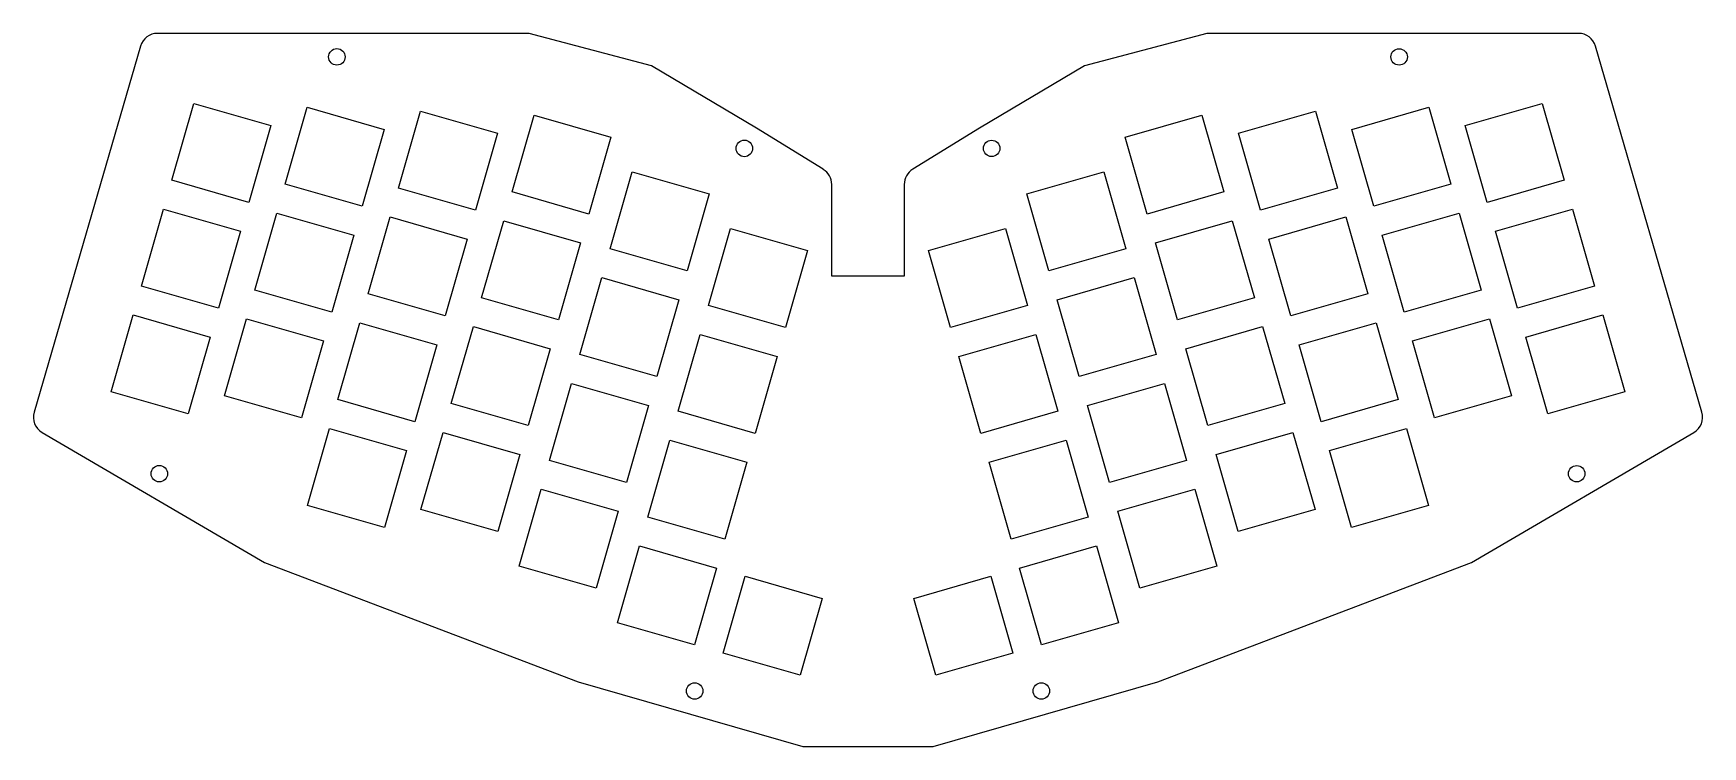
# Model space of a CAD drawing. Header units: millimetres. Extents: x -144 to 144, y -62 to 62.
import ezdxf

# ---------------------------------------------------------------- set-up
doc = ezdxf.new("R2010")
doc.units = ezdxf.units.MM
doc.layers.add('CUTOUTS', color=1, linetype='CONTINUOUS')
doc.layers.add('PERIMETER', color=5, linetype='CONTINUOUS')

msp = doc.modelspace()

# ---------------------------------------------------------------- linework, layer by layer
at = {"layer": 'CUTOUTS'}
for p, q in [((-120.49, 36.3), (-116.67, 49.61)), ((-116.67, 49.61), (-103.36, 45.79)), ((103.36, 45.79), (116.67, 49.61)), ((116.67, 49.61), (120.49, 36.3)), ((-100.86, 35.62), (-97.05, 48.94)), ((-97.05, 48.94), (-83.73, 45.12)), ((-81.24, 34.95), (-77.42, 48.26)), ((-77.42, 48.26), (-64.11, 44.45)), ((-61.61, 34.28), (-57.8, 47.59)), ((-57.8, 47.59), (-44.48, 43.77)), ((44.48, 43.77), (57.8, 47.59)), ((57.8, 47.59), (61.61, 34.28)), ((64.11, 44.45), (77.42, 48.26)), ((77.42, 48.26), (81.24, 34.95)), ((83.73, 45.12), (97.05, 48.94)), ((97.05, 48.94), (100.86, 35.62)), ((-103.36, 45.79), (-107.17, 32.48)), ((-83.73, 45.12), (-87.55, 31.81)), ((-64.11, 44.45), (-67.93, 31.13)), ((-44.48, 43.77), (-48.3, 30.46)), ((48.3, 30.46), (44.48, 43.77)), ((67.93, 31.13), (64.11, 44.45)), ((87.55, 31.81), (83.73, 45.12)), ((107.17, 32.48), (103.36, 45.79)), ((-44.61, 24.45), (-40.8, 37.76)), ((-40.8, 37.76), (-27.48, 33.94)), ((27.48, 33.94), (40.8, 37.76)), ((40.8, 37.76), (44.61, 24.45)), ((-107.17, 32.48), (-120.49, 36.3)), ((-87.55, 31.81), (-100.86, 35.62)), ((-67.93, 31.13), (-81.24, 34.95)), ((81.24, 34.95), (67.93, 31.13)), ((100.86, 35.62), (87.55, 31.81)), ((120.49, 36.3), (107.17, 32.48)), ((-48.3, 30.46), (-61.61, 34.28)), ((-27.48, 33.94), (-31.3, 20.63)), ((31.3, 20.63), (27.48, 33.94)), ((61.61, 34.28), (48.3, 30.46)), ((-125.74, 17.98), (-121.92, 31.3)), ((-121.92, 31.3), (-108.61, 27.48)), ((-106.11, 17.31), (-102.3, 30.62)), ((-102.3, 30.62), (-88.98, 26.81)), ((-86.49, 16.64), (-82.67, 29.95)), ((-82.67, 29.95), (-69.36, 26.13)), ((-66.87, 15.97), (-63.05, 29.28)), ((-63.05, 29.28), (-49.73, 25.46)), ((49.73, 25.46), (63.05, 29.28)), ((63.05, 29.28), (66.87, 15.97)), ((69.36, 26.13), (82.67, 29.95)), ((82.67, 29.95), (86.49, 16.64)), ((88.98, 26.81), (102.3, 30.62)), ((102.3, 30.62), (106.11, 17.31)), ((108.61, 27.48), (121.92, 31.3)), ((121.92, 31.3), (125.74, 17.98)), ((-108.61, 27.48), (-112.43, 14.17)), ((-88.98, 26.81), (-92.8, 13.49)), ((-69.36, 26.13), (-73.18, 12.82)), ((-27.62, 14.62), (-23.8, 27.93)), ((-23.8, 27.93), (-10.48, 24.12)), ((10.48, 24.12), (23.8, 27.93)), ((23.8, 27.93), (27.62, 14.62)), ((73.18, 12.82), (69.36, 26.13)), ((92.8, 13.49), (88.98, 26.81)), ((112.43, 14.17), (108.61, 27.48)), ((-49.73, 25.46), (-53.55, 12.15)), ((-31.3, 20.63), (-44.61, 24.45)), ((-10.48, 24.12), (-14.3, 10.8)), ((14.3, 10.8), (10.48, 24.12)), ((44.61, 24.45), (31.3, 20.63)), ((53.55, 12.15), (49.73, 25.46)), ((-112.43, 14.17), (-125.74, 17.98)), ((-49.87, 6.14), (-46.05, 19.45)), ((-46.05, 19.45), (-32.73, 15.63)), ((32.73, 15.63), (46.05, 19.45)), ((46.05, 19.45), (49.87, 6.14)), ((125.74, 17.98), (112.43, 14.17)), ((-92.8, 13.49), (-106.11, 17.31)), ((-73.18, 12.82), (-86.49, 16.64)), ((-53.55, 12.15), (-66.87, 15.97)), ((-32.73, 15.63), (-36.55, 2.32)), ((-14.3, 10.8), (-27.62, 14.62)), ((27.62, 14.62), (14.3, 10.8)), ((36.55, 2.32), (32.73, 15.63)), ((66.87, 15.97), (53.55, 12.15)), ((86.49, 16.64), (73.18, 12.82)), ((106.11, 17.31), (92.8, 13.49)), ((-130.99, -0.33), (-127.17, 12.99)), ((-127.17, 12.99), (-113.86, 9.17)), ((-111.37, -1), (-107.55, 12.31)), ((-107.55, 12.31), (-94.23, 8.49)), ((-91.74, -1.67), (-87.92, 11.64)), ((-87.92, 11.64), (-74.61, 7.82)), ((74.61, 7.82), (87.92, 11.64)), ((87.92, 11.64), (91.74, -1.67)), ((94.23, 8.49), (107.55, 12.31)), ((107.55, 12.31), (111.37, -1)), ((113.86, 9.17), (127.17, 12.99)), ((127.17, 12.99), (130.99, -0.33)), ((-113.86, 9.17), (-117.68, -4.15)), ((-72.12, -2.35), (-68.3, 10.97)), ((-68.3, 10.97), (-54.98, 7.15)), ((-32.87, -3.69), (-29.05, 9.62)), ((-29.05, 9.62), (-15.74, 5.8)), ((15.74, 5.8), (29.05, 9.62)), ((29.05, 9.62), (32.87, -3.69)), ((54.98, 7.15), (68.3, 10.97)), ((68.3, 10.97), (72.12, -2.35)), ((117.68, -4.15), (113.86, 9.17)), ((-94.23, 8.49), (-98.05, -4.82)), ((-74.61, 7.82), (-78.43, -5.49)), ((-54.98, 7.15), (-58.8, -6.16)), ((-36.55, 2.32), (-49.87, 6.14)), ((-15.74, 5.8), (-19.55, -7.51)), ((19.55, -7.51), (15.74, 5.8)), ((49.87, 6.14), (36.55, 2.32)), ((58.8, -6.16), (54.98, 7.15)), ((78.43, -5.49), (74.61, 7.82)), ((98.05, -4.82), (94.23, 8.49)), ((-55.12, -12.18), (-51.3, 1.14)), ((-51.3, 1.14), (-37.99, -2.68)), ((37.99, -2.68), (51.3, 1.14)), ((51.3, 1.14), (55.12, -12.18)), ((-117.68, -4.15), (-130.99, -0.33)), ((-98.05, -4.82), (-111.37, -1)), ((-78.43, -5.49), (-91.74, -1.67)), ((-58.8, -6.16), (-72.12, -2.35)), ((-37.99, -2.68), (-41.8, -15.99)), ((41.8, -15.99), (37.99, -2.68)), ((72.12, -2.35), (58.8, -6.16)), ((91.74, -1.67), (78.43, -5.49)), ((111.37, -1), (98.05, -4.82)), ((130.99, -0.33), (117.68, -4.15)), ((-19.55, -7.51), (-32.87, -3.69)), ((32.87, -3.69), (19.55, -7.51)), ((-96.99, -19.99), (-93.17, -6.67)), ((-93.17, -6.67), (-79.86, -10.49)), ((-77.37, -20.66), (-73.55, -7.35)), ((-73.55, -7.35), (-60.24, -11.16)), ((60.24, -11.16), (73.55, -7.35)), ((73.55, -7.35), (77.37, -20.66)), ((79.86, -10.49), (93.17, -6.67)), ((93.17, -6.67), (96.99, -19.99)), ((-79.86, -10.49), (-83.68, -23.8)), ((-60.24, -11.16), (-64.05, -24.48)), ((-38.12, -22), (-34.3, -8.69)), ((-34.3, -8.69), (-20.99, -12.51)), ((20.99, -12.51), (34.3, -8.69)), ((34.3, -8.69), (38.12, -22)), ((64.05, -24.48), (60.24, -11.16)), ((83.68, -23.8), (79.86, -10.49)), ((-41.8, -15.99), (-55.12, -12.18)), ((-20.99, -12.51), (-24.8, -25.82)), ((24.8, -25.82), (20.99, -12.51)), ((55.12, -12.18), (41.8, -15.99)), ((-60.37, -30.49), (-56.55, -17.17)), ((-56.55, -17.17), (-43.24, -20.99)), ((43.24, -20.99), (56.55, -17.17)), ((56.55, -17.17), (60.37, -30.49)), ((-83.68, -23.8), (-96.99, -19.99)), ((96.99, -19.99), (83.68, -23.8)), ((-64.05, -24.48), (-77.37, -20.66)), ((-43.24, -20.99), (-47.05, -34.31)), ((-24.8, -25.82), (-38.12, -22)), ((38.12, -22), (24.8, -25.82)), ((47.05, -34.31), (43.24, -20.99)), ((77.37, -20.66), (64.05, -24.48)), ((-43.37, -40.32), (-39.55, -27)), ((-39.55, -27), (-26.24, -30.82)), ((26.24, -30.82), (39.55, -27)), ((39.55, -27), (43.37, -40.32)), ((-47.05, -34.31), (-60.37, -30.49)), ((-26.24, -30.82), (-30.05, -44.13)), ((30.05, -44.13), (26.24, -30.82)), ((60.37, -30.49), (47.05, -34.31)), ((-25.06, -45.57), (-21.24, -32.25)), ((-21.24, -32.25), (-7.93, -36.07)), ((7.93, -36.07), (21.24, -32.25)), ((21.24, -32.25), (25.06, -45.57)), ((-7.93, -36.07), (-11.74, -49.39)), ((11.74, -49.39), (7.93, -36.07)), ((-30.05, -44.13), (-43.37, -40.32)), ((43.37, -40.32), (30.05, -44.13)), ((-11.74, -49.39), (-25.06, -45.57)), ((25.06, -45.57), (11.74, -49.39))]:
    msp.add_line(p, q, dxfattribs=at)
for centre, radius in [((-91.92, 57.66), 1.43), ((91.92, 57.66), 1.42), ((-21.4, 41.82), 1.43), ((21.4, 41.82), 1.42), ((-122.65, -14.49), 1.43), ((122.65, -14.49), 1.42), ((-30, -52.1), 1.42), ((30, -52.1), 1.42)]:
    msp.add_circle(centre, radius, dxfattribs=at)
at = {"layer": 'PERIMETER'}
for p, q in [((-58.63, 61.73), (-122.95, 61.73)), ((-37.48, 56.09), (-58.63, 61.73)), ((58.63, 61.73), (37.48, 56.09)), ((122.95, 61.73), (58.63, 61.73)), ((-125.9, 59.52), (-144.32, -3.84)), ((144.32, -3.84), (125.9, 59.52)), ((-19.32, 45.33), (-37.48, 56.09)), ((37.48, 56.09), (19.32, 45.33)), ((-7.74, 38.2), (-19.32, 45.33)), ((19.32, 45.33), (7.74, 38.2)), ((-6.27, 19.7), (-6.27, 35.58)), ((6.28, 35.58), (6.28, 19.7)), ((6.28, 19.7), (-6.27, 19.7)), ((-142.92, -7.36), (-104.46, -29.85)), ((104.46, -29.85), (142.92, -7.36)), ((-104.46, -29.85), (-50.18, -50.53)), ((50.18, -50.53), (104.46, -29.85)), ((-50.18, -50.53), (-11.3, -61.73)), ((11.3, -61.73), (50.18, -50.53)), ((-11.3, -61.73), (11.3, -61.73))]:
    msp.add_line(p, q, dxfattribs=at)
for centre, radius, start, end in [((-122.95, 58.66), 3.07, 90, 163.791), ((122.95, 58.66), 3.07, 16.209, 90), ((-9.35, 35.58), 3.07, 0, 58.3925), ((9.35, 35.58), 3.08, 121.6075, 180), ((-141.37, -4.7), 3.07, 163.791, 239.6764), ((141.37, -4.7), 3.07, -59.6764, 16.209)]:
    msp.add_arc(centre, radius, start, end, dxfattribs=at)

doc.saveas('drawing.dxf')
